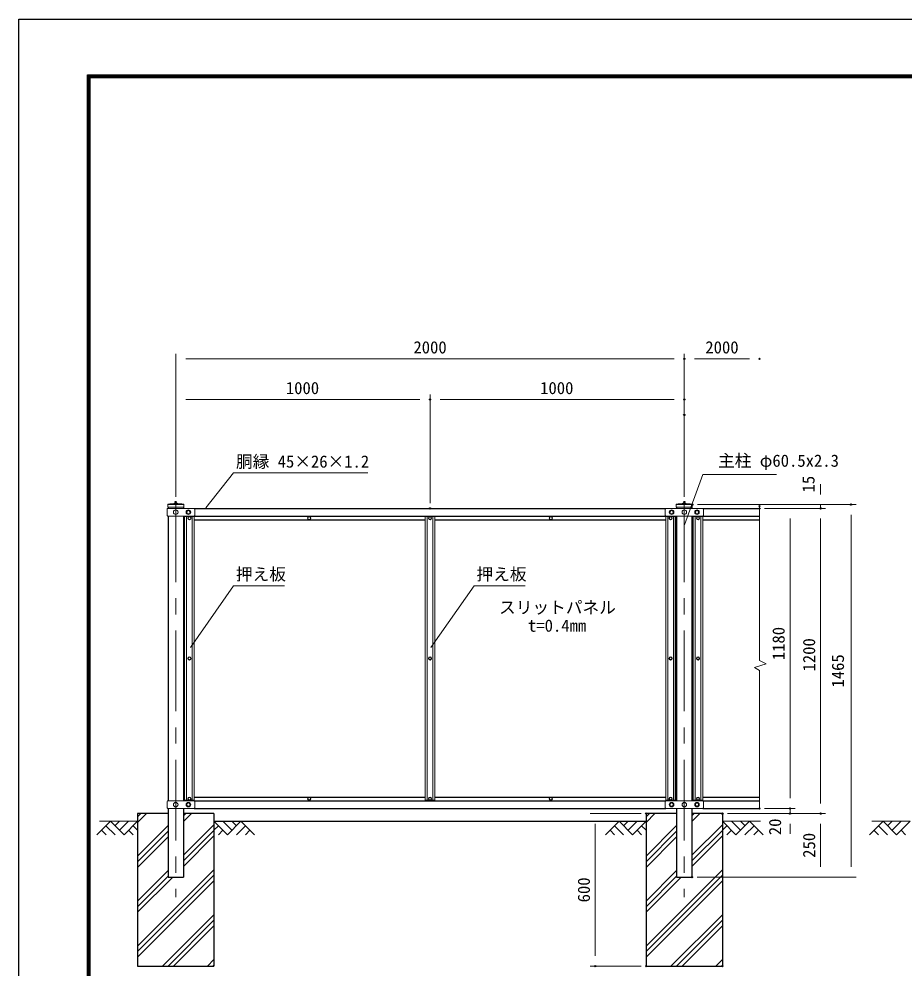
# Model space of a CAD drawing. Units: millimetres, scale not verified. Extents: x -4200 to 4200, y -2970 to 2970.
# Drawn here: x -4200 to -720, y -766 to 2970 of the extents above; entities that cross this region are included whole.
import ezdxf
from ezdxf.enums import TextEntityAlignment as Align

# ---------------------------------------------------------------- set-up
doc = ezdxf.new("R2010")
doc.units = ezdxf.units.MM
doc.header["$LTSCALE"] = 10
doc.header["$PDMODE"] = 32
doc.header["$PDSIZE"] = 5
doc.linetypes.add('USER1', pattern=[50.8, 31.75, -6.35, 6.35, -6.35])
for name, color, linetype, lineweight in [('0-3_D-STR1', 1, 'Continuous', 25), ('0-4_D-BMK', 2, 'USER1', 13), ('0-5_D-STR-DIM', 7, 'Continuous', 13), ('0-8_D-STR3', 3, 'Continuous', 13), ('0-9_D-STR4', 7, 'Continuous', 25), ('0-A_D-DCR-HCH', 7, 'Continuous', 13), ('0-C_D-BGD', 7, 'Continuous', 25), ('0-D_D-STR-TXT', 7, 'Continuous', 13), ('0-E_D-TTL', 2, 'Continuous', 25)]:
    doc.layers.add(name, color=color, linetype=linetype, lineweight=lineweight)
doc.layers.add('0-7_Defpoints', color=8, linetype='Continuous')
doc.styles.add('ＭＳ ゴシック', font='')
doc.styles.get('ＭＳ ゴシック').set_extended_font_data('MS Gothic')

msp = doc.modelspace()

# ---------------------------------------------------------------- linework, layer by layer
at = {"layer": '0-3_D-STR1'}
for p, q in [((-3614.04, 1050.88), (-3614.04, 1045.67)), ((-3553.54, 1050.88), (-3553.54, 1045.67)), ((-1614.04, 1050.88), (-1614.04, 1045.67)), ((-1553.54, 1050.88), (-1553.54, 1045.67)), ((-3614.04, 1015.67), (-3614.04, -104.33)), ((-3553.54, 1015.67), (-3553.54, -104.33)), ((-3548.79, -104.33), (-3548.79, 1015.67)), ((-3510.79, 1045.67), (-1656.79, 1045.67)), ((-3510.79, 1015.67), (-1656.79, 1015.67)), ((-1618.79, -104.33), (-1618.79, 1015.67)), ((-1614.04, 1015.67), (-1614.04, -104.33)), ((-1553.54, 1015.67), (-1553.54, -104.33)), ((-1548.79, -104.33), (-1548.79, 1015.67)), ((-1510.79, 1045.67), (-1287.97, 1045.67)), ((-1510.79, 1015.67), (-1287.97, 1015.67)), ((-3510.79, 1000.67), (-2602.79, 1000.67)), ((-2564.79, 1000.67), (-1656.79, 1000.67)), ((-1510.79, 1000.67), (-1287.97, 1000.67)), ((-3510.79, -89.33), (-2602.79, -89.33)), ((-3510.79, -104.33), (-1656.79, -104.33)), ((-2564.79, -89.33), (-1656.79, -89.33)), ((-1510.79, -89.33), (-1287.97, -89.33)), ((-1510.79, -104.33), (-1287.97, -104.33)), ((-1510.79, -104.33), (-1287.97, -104.33)), ((-3553.54, -134.33), (-3553.54, -404.33)), ((-3510.78, -134.33), (-1656.79, -134.33)), ((-1553.54, -134.33), (-1553.54, -404.33)), ((-1510.78, -134.33), (-1287.97, -134.33))]:
    msp.add_line(p, q, dxfattribs=at)
for points in [[(-3614.04, -134.33), (-3614.04, -404.33), (-3553.54, -404.33)], [(-1614.04, -134.33), (-1614.04, -404.33), (-1553.54, -404.33)]]:
    msp.add_lwpolyline(points, dxfattribs=at)
at = {"layer": '0-4_D-BMK'}
for p, q in [((-3583.79, 1073.49), (-3583.79, -482.5)), ((-1583.79, 1073.49), (-1583.79, -482.5))]:
    msp.add_line(p, q, dxfattribs=at)
at = {"layer": '0-5_D-STR-DIM'}
for p, q in [((-3583.79, 1090.6), (-3583.79, 1653.79)), ((-1583.79, 1090.6), (-1583.79, 1653.79)), ((-1583.79, 1433), (-1583.79, 1653.79)), ((-3543.79, 1633.79), (-1623.79, 1633.79)), ((-1543.79, 1633.79), (-1327.97, 1633.79)), ((-3583.79, 1090.6), (-3583.79, 1493.79)), ((-3543.79, 1473.79), (-2623.79, 1473.79)), ((-2583.79, 1065.67), (-2583.79, 1493.79)), ((-2583.79, 1065.67), (-2583.79, 1493.79)), ((-2543.79, 1473.79), (-1623.79, 1473.79)), ((-1583.79, 1090.6), (-1583.79, 1493.79)), ((-1047.97, 1100.67), (-1047.97, 1140.67)), ((-1532.34, 1060.67), (-907.97, 1060.67)), ((-1532.34, 1060.67), (-1027.97, 1060.67)), ((-1287.97, 1053.17), (-1287.97, 447.92)), ((-1047.97, 1060.67), (-1047.97, 1045.67)), ((-1267.97, 1045.67), (-1027.97, 1045.67)), ((-1267.97, 1045.67), (-1147.97, 1045.67)), ((-1267.97, 1045.67), (-1027.97, 1045.67)), ((-927.97, -364.33), (-927.97, 1020.67)), ((-1167.97, 1005.67), (-1167.97, -94.33)), ((-1047.97, 1005.67), (-1047.97, -114.33)), ((-1047.97, 1005.67), (-1047.97, 965.67)), ((-1287.97, 407.96), (-1287.97, -134.33)), ((-1167.97, -94.33), (-1167.97, -54.33)), ((-1267.97, -134.33), (-1147.97, -134.33)), ((-1267.97, -134.33), (-1147.97, -134.33)), ((-1167.97, -134.33), (-1167.97, -154.33)), ((-1753.79, -154.33), (-1953.79, -154.33)), ((-1413.79, -154.33), (-1027.97, -154.33)), ((-1413.79, -154.33), (-1147.97, -154.33)), ((-1413.79, -154.33), (-1027.97, -154.33)), ((-1933.79, -194.33), (-1933.79, -714.33)), ((-1167.97, -194.33), (-1167.97, -234.33)), ((-1047.97, -364.33), (-1047.97, -194.33)), ((-1533.54, -404.33), (-1027.97, -404.33)), ((-1533.54, -404.33), (-907.97, -404.33)), ((-1753.79, -754.33), (-1953.79, -754.33))]:
    msp.add_line(p, q, dxfattribs=at)
msp.add_lwpolyline([(-1287.97, 407.96), (-1308.01, 419.55), (-1262.29, 434.28), (-1287.97, 447.92)], dxfattribs=at)
at = {"layer": '0-7_Defpoints'}
for p in [(-1583.79, 1633.79), (-1287.97, 1633.79), (-2583.79, 1473.79), (-1583.79, 1473.79), (-1583.79, 1413), (-3583.79, 1070.6), (-2583.79, 1045.67), (-1583.79, 1070.6), (-1552.34, 1060.67), (-1287.97, 1054.47), (-1287.97, 1045.67), (-1287.97, 1045.67), (-1287.97, 1045.67), (-1047.97, 1045.67), (-927.97, 1060.67), (-1287.97, -134.33), (-1167.97, -134.33), (-1733.79, -154.33), (-1433.79, -154.33), (-1433.79, -154.33), (-1167.97, -154.33), (-1047.97, -154.33), (-1047.97, -154.33), (-1553.54, -404.33), (-1933.79, -754.33), (-1733.79, -754.33), (-1733.79, -754.33), (-1433.79, -754.33)]:
    msp.add_point(p, dxfattribs=at)
at = {"layer": '0-8_D-STR3'}
for p, q in [((-3615.24, 1050.88), (-3615.24, 1061.76)), ((-3615.24, 1050.88), (-3552.34, 1050.88)), ((-3614.04, 1060.67), (-3553.54, 1060.67)), ((-3552.34, 1050.88), (-3552.34, 1061.76)), ((-1615.24, 1050.88), (-1615.24, 1061.76)), ((-1615.24, 1050.88), (-1552.34, 1050.88)), ((-1614.04, 1060.67), (-1553.54, 1060.67)), ((-1552.34, 1050.88), (-1552.34, 1061.76)), ((-3617.12, 1043.67), (-3617.12, 1017.67)), ((-3510.79, 1045.67), (-3615.12, 1045.67)), ((-3510.79, 1015.67), (-3615.12, 1015.67)), ((-3510.79, 1013.42), (-3548.79, 1013.42)), ((-3548.79, 1013.42), (-3548.79, -102.08)), ((-3540.79, 1013.42), (-3540.79, -102.08)), ((-3518.79, 1013.42), (-3518.79, -102.08)), ((-3510.79, 1013.42), (-3510.79, -102.08)), ((-3508.79, 1043.67), (-3508.79, 1017.67)), ((-2564.79, 1013.42), (-2602.79, 1013.42)), ((-2602.79, 1013.42), (-2602.79, -102.08)), ((-2594.79, 1013.42), (-2594.79, -102.08)), ((-2572.79, 1013.42), (-2572.79, -102.08)), ((-2564.79, 1013.42), (-2564.79, -102.08)), ((-1658.79, 1043.67), (-1658.79, 1017.67)), ((-1656.79, 1045.67), (-1510.79, 1045.67)), ((-1656.79, 1015.67), (-1510.79, 1015.67)), ((-1618.79, 1013.42), (-1656.79, 1013.42)), ((-1656.79, 1013.42), (-1656.79, -102.08)), ((-1648.79, 1013.42), (-1648.79, -102.08)), ((-1626.79, 1013.42), (-1626.79, -102.08)), ((-1618.79, 1013.42), (-1618.79, -102.08)), ((-1548.79, 1013.42), (-1510.79, 1013.42)), ((-1548.79, 1013.42), (-1548.79, -102.08)), ((-1540.79, 1013.42), (-1540.79, -102.08)), ((-1518.79, 1013.42), (-1518.79, -102.08)), ((-1510.79, 1013.42), (-1510.79, -102.08)), ((-1508.79, 1043.67), (-1508.79, 1017.67)), ((-3617.12, -106.33), (-3617.12, -132.33)), ((-3510.79, -104.33), (-3615.12, -104.33)), ((-3510.79, -102.08), (-3548.79, -102.08)), ((-3508.79, -106.33), (-3508.79, -132.33)), ((-2564.79, -102.08), (-2602.79, -102.08)), ((-1658.79, -106.33), (-1658.79, -132.33)), ((-1618.79, -102.08), (-1656.79, -102.08)), ((-1656.79, -104.33), (-1510.79, -104.33)), ((-1548.79, -102.08), (-1510.79, -102.08)), ((-1508.79, -106.33), (-1508.79, -132.33)), ((-3510.79, -134.33), (-3615.12, -134.33)), ((-1656.79, -134.33), (-1510.79, -134.33))]:
    msp.add_line(p, q, dxfattribs=at)
for points in [[(-3526.29, 1030.67), (-3530.03, 1037.17), (-3537.55, 1037.17), (-3541.29, 1030.67), (-3537.55, 1024.17), (-3530.03, 1024.17)], [(-3524.02, 1007.17), (-3526.9, 1012.17), (-3532.68, 1012.17), (-3535.56, 1007.17), (-3532.68, 1002.17), (-3526.9, 1002.17)], [(-3053.02, 1007.17), (-3055.9, 1012.17), (-3061.68, 1012.17), (-3064.56, 1007.17), (-3061.68, 1002.17), (-3055.9, 1002.17)], [(-2578.02, 1007.17), (-2580.9, 1012.17), (-2586.68, 1012.17), (-2589.56, 1007.17), (-2586.68, 1002.17), (-2580.9, 1002.17)], [(-2103.02, 1007.17), (-2105.9, 1012.17), (-2111.68, 1012.17), (-2114.56, 1007.17), (-2111.68, 1002.17), (-2105.9, 1002.17)], [(-1632.02, 1007.17), (-1634.9, 1012.17), (-1640.68, 1012.17), (-1643.56, 1007.17), (-1640.68, 1002.17), (-1634.9, 1002.17)], [(-1626.29, 1030.67), (-1630.03, 1037.17), (-1637.55, 1037.17), (-1641.29, 1030.67), (-1637.55, 1024.17), (-1630.03, 1024.17)], [(-1526.29, 1030.67), (-1530.03, 1037.17), (-1537.55, 1037.17), (-1541.29, 1030.67), (-1537.55, 1024.17), (-1530.03, 1024.17)], [(-1535.56, 1007.17), (-1532.68, 1012.17), (-1526.9, 1012.17), (-1524.02, 1007.17), (-1526.9, 1002.17), (-1532.68, 1002.17)], [(-3524.02, 455.67), (-3526.9, 460.67), (-3532.68, 460.67), (-3535.56, 455.67), (-3532.68, 450.67), (-3526.9, 450.67)], [(-2578.02, 455.67), (-2580.9, 460.67), (-2586.68, 460.67), (-2589.56, 455.67), (-2586.68, 450.67), (-2580.9, 450.67)], [(-1632.02, 455.67), (-1634.9, 460.67), (-1640.68, 460.67), (-1643.56, 455.67), (-1640.68, 450.67), (-1634.9, 450.67)], [(-1535.56, 455.67), (-1532.68, 460.67), (-1526.9, 460.67), (-1524.02, 455.67), (-1526.9, 450.67), (-1532.68, 450.67)], [(-3524.02, -95.83), (-3526.9, -90.83), (-3532.68, -90.83), (-3535.56, -95.83), (-3532.68, -100.83), (-3526.9, -100.83)], [(-3053.02, -95.83), (-3055.9, -90.83), (-3061.68, -90.83), (-3064.56, -95.83), (-3061.68, -100.83), (-3055.9, -100.83)], [(-2578.02, -95.83), (-2580.9, -90.83), (-2586.68, -90.83), (-2589.56, -95.83), (-2586.68, -100.83), (-2580.9, -100.83)], [(-2103.02, -95.83), (-2105.9, -90.83), (-2111.68, -90.83), (-2114.56, -95.83), (-2111.68, -100.83), (-2105.9, -100.83)], [(-1632.02, -95.83), (-1634.9, -90.83), (-1640.68, -90.83), (-1643.56, -95.83), (-1640.68, -100.83), (-1634.9, -100.83)], [(-1535.56, -95.83), (-1532.68, -90.83), (-1526.9, -90.83), (-1524.02, -95.83), (-1526.9, -100.83), (-1532.68, -100.83)], [(-3526.29, -119.33), (-3530.03, -112.83), (-3537.55, -112.83), (-3541.29, -119.33), (-3537.55, -125.83), (-3530.03, -125.83)], [(-1626.29, -119.33), (-1630.03, -112.83), (-1637.55, -112.83), (-1641.29, -119.33), (-1637.55, -125.83), (-1630.03, -125.83)], [(-1526.29, -119.33), (-1530.03, -112.83), (-1537.55, -112.83), (-1541.29, -119.33), (-1537.55, -125.83), (-1530.03, -125.83)]]:
    msp.add_lwpolyline(points, close=True, dxfattribs=at)
for centre, radius in [((-3583.79, 1030.67), 9), ((-3533.79, 1030.67), 9), ((-3533.79, 1030.67), 6.5), ((-3529.79, 1007.17), 6.25), ((-3529.79, 1007.17), 5), ((-3058.79, 1007.17), 6.25), ((-3058.79, 1007.17), 5), ((-2583.79, 1007.17), 6.25), ((-2583.79, 1007.17), 5), ((-2108.79, 1007.17), 6.25), ((-2108.79, 1007.17), 5), ((-1637.79, 1007.17), 6.25), ((-1633.79, 1030.67), 9), ((-1637.79, 1007.17), 5), ((-1633.79, 1030.67), 6.5), ((-1583.79, 1030.67), 9), ((-1533.79, 1030.67), 9), ((-1533.79, 1030.67), 6.5), ((-1529.79, 1007.17), 6.25), ((-1529.79, 1007.17), 5), ((-3529.79, 455.67), 6.25), ((-3529.79, 455.67), 5), ((-2583.79, 455.67), 6.25), ((-2583.79, 455.67), 5), ((-1637.79, 455.67), 6.25), ((-1637.79, 455.67), 5), ((-1529.79, 455.67), 6.25), ((-1529.79, 455.67), 5), ((-3583.79, -119.33), 9), ((-3533.79, -119.33), 9), ((-3529.79, -95.83), 6.25), ((-3529.79, -95.83), 5), ((-3058.79, -95.83), 6.25), ((-3058.79, -95.83), 5), ((-2583.79, -95.83), 6.25), ((-2583.79, -95.83), 5), ((-2108.79, -95.83), 6.25), ((-2108.79, -95.83), 5), ((-1637.79, -95.83), 6.25), ((-1637.79, -95.83), 5), ((-1633.79, -119.33), 9), ((-1583.79, -119.33), 9), ((-1533.79, -119.33), 9), ((-1529.79, -95.83), 6.25), ((-1529.79, -95.83), 5), ((-3533.79, -119.33), 6.5), ((-1633.79, -119.33), 6.5), ((-1533.79, -119.33), 6.5)]:
    msp.add_circle(centre, radius, dxfattribs=at)
for centre, radius, start, end in [((-3583.79, 904.88), 160, 78.66399, 101.33601), ((-1583.79, 904.88), 160, 78.66399, 101.33601), ((-3615.12, 1043.67), 2, 90, 180), ((-3615.12, 1017.67), 2, 180, 270), ((-3510.79, 1043.67), 2, 0, 90), ((-3510.79, 1017.67), 2, 270, 0), ((-1656.79, 1043.67), 2, 90, 180), ((-1656.79, 1017.67), 2, 180, 270), ((-1510.79, 1043.67), 2, 0, 90), ((-1510.79, 1017.67), 2, 270, 0), ((-3615.12, -106.33), 2, 90, 180), ((-3510.79, -106.33), 2, 0, 90), ((-1656.79, -106.33), 2, 90, 180), ((-1510.79, -106.33), 2, 0, 90), ((-3615.12, -132.33), 2, 180, 270), ((-3510.79, -132.33), 2, 270, 0), ((-1656.79, -132.33), 2, 180, 270), ((-1510.79, -132.33), 2, 270, 0)]:
    msp.add_arc(centre, radius, start, end, dxfattribs=at)
at = {"layer": '0-9_D-STR4'}
for p, q in [((-3733.79, -154.33), (-3733.79, -754.33)), ((-3614.04, -154.33), (-3733.79, -154.33)), ((-3433.79, -154.33), (-3553.54, -154.33)), ((-3433.79, -154.33), (-3433.79, -754.33)), ((-1733.79, -154.33), (-1733.79, -754.33)), ((-1614.04, -154.33), (-1733.79, -154.33)), ((-1433.79, -154.33), (-1553.54, -154.33)), ((-1433.79, -154.33), (-1433.79, -754.33)), ((-3733.79, -754.33), (-3433.79, -754.33)), ((-1733.79, -754.33), (-1433.79, -754.33))]:
    msp.add_line(p, q, dxfattribs=at)
at = {"layer": '0-A_D-DCR-HCH'}
for p, q in [((-3840.21, -184.33), (-3893.42, -237.54)), ((-3883.79, -184.33), (-3733.79, -184.33)), ((-3840.21, -184.33), (-3787, -237.54)), ((-3822.57, -202.16), (-3804.74, -184.33)), ((-3804.74, -219.8), (-3769.26, -184.33)), ((-3787, -237.54), (-3733.79, -184.33)), ((-3733.79, -189.03), (-3699.09, -154.33)), ((-3733.79, -166.93), (-3721.18, -154.33)), ((-3553.54, -185.56), (-3522.31, -154.33)), ((-3553.54, -163.46), (-3544.41, -154.33)), ((-3380.58, -237.54), (-3433.79, -184.33)), ((-3362.84, -219.8), (-3398.31, -184.33)), ((-3327.36, -184.33), (-3380.58, -237.54)), ((-3345.01, -202.16), (-3362.84, -184.33)), ((-3327.36, -184.33), (-3274.15, -237.54)), ((-1840.21, -184.33), (-1893.42, -237.54)), ((-1840.21, -184.33), (-1787, -237.54)), ((-1822.57, -202.16), (-1804.74, -184.33)), ((-1804.74, -219.8), (-1769.26, -184.33)), ((-1787, -237.54), (-1733.79, -184.33)), ((-1733.79, -189.03), (-1699.09, -154.33)), ((-1733.79, -166.93), (-1721.18, -154.33)), ((-1553.54, -185.56), (-1522.31, -154.33)), ((-1553.54, -163.46), (-1544.41, -154.33)), ((-1283.79, -184.33), (-1433.79, -184.33)), ((-1380.58, -237.54), (-1433.79, -184.33)), ((-1362.84, -219.8), (-1398.31, -184.33)), ((-1327.36, -184.33), (-1380.58, -237.54)), ((-1345.01, -202.16), (-1362.84, -184.33)), ((-1327.36, -184.33), (-1274.15, -237.54)), ((-802.38, -184.33), (-855.6, -237.54)), ((-845.96, -184.33), (-695.96, -184.33)), ((-802.38, -184.33), (-749.17, -237.54)), ((-784.74, -202.16), (-766.91, -184.33)), ((-766.91, -219.8), (-731.43, -184.33)), ((-749.17, -237.54), (-695.96, -184.33)), ((-3875.69, -219.8), (-3857.87, -237.54)), ((-3857.95, -202.07), (-3822.31, -237.54)), ((-3769.26, -219.8), (-3751.44, -237.54)), ((-3751.53, -202.07), (-3733.79, -219.72)), ((-3733.79, -321.61), (-3614.04, -201.86)), ((-3733.79, -343.71), (-3614.04, -223.96)), ((-3553.54, -318.14), (-3433.79, -198.39)), ((-3553.54, -340.24), (-3433.79, -220.49)), ((-3416.05, -202.07), (-3433.79, -219.72)), ((-3398.31, -219.8), (-3416.13, -237.54)), ((-3309.63, -202.07), (-3345.26, -237.54)), ((-3291.89, -219.8), (-3309.71, -237.54)), ((-1875.69, -219.8), (-1857.87, -237.54)), ((-1857.95, -202.07), (-1822.31, -237.54)), ((-1769.26, -219.8), (-1751.44, -237.54)), ((-1751.53, -202.07), (-1733.79, -219.72)), ((-1733.79, -321.61), (-1614.04, -201.86)), ((-1733.79, -343.71), (-1614.04, -223.96)), ((-1553.54, -318.14), (-1433.79, -198.39)), ((-1553.54, -340.24), (-1433.79, -220.49)), ((-1416.05, -202.07), (-1433.79, -219.72)), ((-1398.31, -219.8), (-1416.13, -237.54)), ((-1309.63, -202.07), (-1345.26, -237.54)), ((-1291.89, -219.8), (-1309.71, -237.54)), ((-837.86, -219.8), (-820.04, -237.54)), ((-820.12, -202.07), (-784.48, -237.54)), ((-731.43, -219.8), (-713.61, -237.54)), ((-3733.79, -365.81), (-3614.04, -246.06)), ((-3553.54, -362.33), (-3433.79, -242.58)), ((-1733.79, -365.81), (-1614.04, -246.06)), ((-1553.54, -362.33), (-1433.79, -242.58)), ((-3733.79, -675.17), (-3433.79, -375.17)), ((-3733.79, -498.39), (-3614.04, -378.64)), ((-3733.79, -697.26), (-3433.79, -397.26)), ((-3733.79, -520.49), (-3614.04, -400.74)), ((-3733.79, -542.58), (-3595.53, -404.33)), ((-1733.79, -675.17), (-1433.79, -375.17)), ((-1733.79, -498.39), (-1614.04, -378.64)), ((-1733.79, -697.26), (-1433.79, -397.26)), ((-1733.79, -520.49), (-1614.04, -400.74)), ((-1733.79, -542.58), (-1595.53, -404.33)), ((-3733.79, -719.36), (-3433.79, -419.36)), ((-1733.79, -719.36), (-1433.79, -419.36)), ((-3636.17, -754.33), (-3433.79, -551.94)), ((-1636.17, -754.33), (-1433.79, -551.94)), ((-3614.08, -754.33), (-3433.79, -574.04)), ((-3591.98, -754.33), (-3433.79, -596.14)), ((-1614.08, -754.33), (-1433.79, -574.04)), ((-1591.98, -754.33), (-1433.79, -596.14)), ((-3459.4, -754.33), (-3433.79, -728.72)), ((-1459.4, -754.33), (-1433.79, -728.72)), ((-3437.3, -754.33), (-3433.79, -750.82)), ((-1437.3, -754.33), (-1433.79, -750.82))]:
    msp.add_line(p, q, dxfattribs=at)
at = {"layer": '0-C_D-BGD'}
msp.add_line((-3433.79, -184.33), (-1733.79, -184.33), dxfattribs=at)
at = {"layer": '0-D_D-STR-TXT'}
for points in [[(-2827.76, 1184.87), (-3356.19, 1184.87), (-3464.81, 1048.19)], [(-1221.72, 1178.87), (-1510.46, 1178.87), (-1582.76, 981.16)], [(-3155.84, 741.65), (-3356.19, 741.65), (-3525.97, 498.01)], [(-2209.84, 741.65), (-2410.19, 741.65), (-2579.97, 498.01)]]:
    msp.add_lwpolyline(points, dxfattribs=at)
at = {"layer": '0-E_D-TTL'}
for points in [[(-4200.07, 2970), (4199.93, 2970), (4199.93, -2970), (-4200.07, -2970)], [(-3930.07, 2750), (3929.93, 2750), (3929.93, -2750), (-3930.07, -2750)], [(-3927.57, 2747.5), (3927.43, 2747.5), (3927.43, -2747.5), (-3927.57, -2747.5)], [(-3925.07, 2745), (3924.93, 2745), (3924.93, -2745), (-3925.07, -2745)], [(-3922.57, 2742.5), (3922.43, 2742.5), (3922.43, -2742.5), (-3922.57, -2742.5)], [(-3920.07, 2740), (3919.93, 2740), (3919.93, -2740), (-3920.07, -2740)]]:
    msp.add_lwpolyline(points, close=True, dxfattribs=at)

# ---------------------------------------------------------------- texts
at = {"layer": '0-5_D-STR-DIM', "style": 'ＭＳ ゴシック'}
for s, p in [('2000', (-2649.04, 1640.54)), ('2000', (-1501.13, 1640.54)), ('1000', (-3150.69, 1480.54)), ('1000', (-2150.69, 1480.54))]:
    msp.add_text(s, height=48.09, dxfattribs=at).set_placement(p, align=Align.BOTTOM_LEFT)
for s, p in [('15', (-1057.14, 1108.26)), ('1180', (-1174.71, 448.72)), ('1200', (-1054.71, 404.35)), ('1465', (-941.4, 341.12)), ('20', (-1188.62, -239.37)), ('250', (-1054.71, -328.33)), ('600', (-1940.54, -503.58))]:
    msp.add_text(s, height=48.09, rotation=90, dxfattribs=at).set_placement(p, align=Align.BOTTOM_LEFT)
at = {"layer": '0-D_D-STR-TXT', "style": 'ＭＳ ゴシック'}
for s, p in [('胴縁 45×26×1.2', (-3346.74, 1191.46)), ('主柱 φ60.5x2.3', (-1450.99, 1194.88)), ('押え板', (-3346.99, 748.5)), ('押え板', (-2400.99, 748.5)), ('スリットパネル', (-2312.14, 617.9)), ('t=0.4mm', (-2198.43, 546.25))]:
    msp.add_text(s, height=48.09, dxfattribs=at).set_placement(p, align=Align.BOTTOM_LEFT)

doc.saveas('drawing.dxf')
